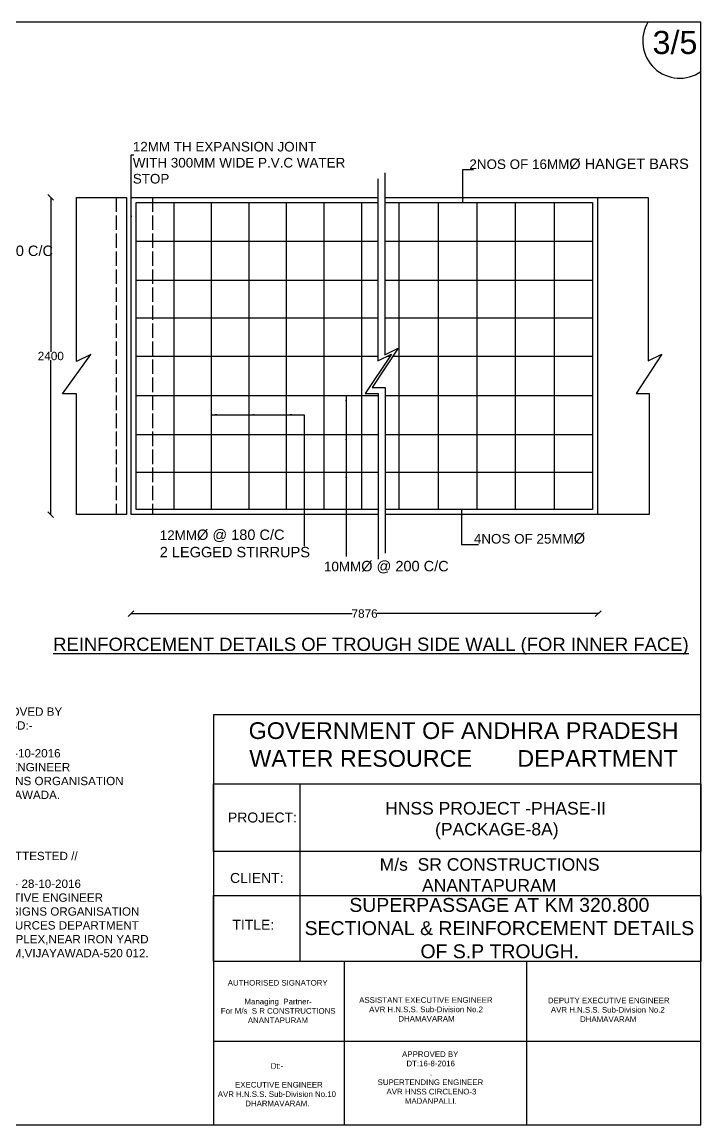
# Model space of a CAD drawing. Header units: millimetres. Extents: x 5124 to 6568637, y 2311 to 91879094.
# Drawn here: x 3828519 to 3839827, y 45935775 to 45954141 of the extents above; entities that cross this region are included whole.
import ezdxf

# ---------------------------------------------------------------- set-up
doc = ezdxf.new("R2010")
doc.units = ezdxf.units.MM
doc.header["$MEASUREMENT"] = 0
doc.linetypes.add('ACAD_ISO02W100', pattern=[15, 12, -3])
for name, color, linetype in [('DIMENSION', 7, 'Continuous'), ('DRAWING', 7, 'Continuous'), ('TEXT', 7, 'Continuous')]:
    doc.layers.add(name, color=color, linetype=linetype)
doc.styles.get("Standard").update_dxf_attribs({"font": 'arial.ttf', "height": 140})
doc.dimstyles.get("Standard").update_dxf_attribs({"dimtxt": 200, "dimasz": 110, "dimexe": 0.18, "dimexo": 0.0625, "dimgap": 0.09, "dimtad": 0, "dimtih": 1, "dimtoh": 1, "dimdec": 0, "dimzin": 0, "dimdsep": 46, "dimtxsty": 'Standard', "dimblk": 'OBLIQUE', "dimcen": 0.09, "dimse1": 1, "dimse2": 1, "dimadec": 0, "dimazin": 0, "dimtfac": 1, "dimtdec": 0, "dimtofl": 0, "dimtmove": 0, "dimatfit": 3, "dimfxl": 1, "dimtolj": 1, "dimtzin": 0, "dimarcsym": 0})

# ---------------------------------------------------------------- blocks, each defined once
blk = doc.blocks.new('_Oblique')
at = {"color": 0, "linetype": 'ByBlock', "lineweight": -2}
blk.add_line((-0.5, -0.5), (0.5, 0.5), dxfattribs=at)
blk = doc.blocks.new('*D92')
at = {"layer": 'Defpoints', "color": 0, "linetype": 'Continuous', "transparency": 16777216}
for p in [(3829427, 45951220), (3828998, 45945938), (3829427, 45945938)]:
    blk.add_point(p, dxfattribs=at)
at = {"layer": 'DIMENSION', "color": 0, "linetype": 'Continuous', "lineweight": -2, "transparency": 16777216}
for p, q in [((3828998, 45951220), (3828998, 45948651)), ((3828998, 45945938), (3828998, 45948508))]:
    blk.add_line(p, q, dxfattribs=at)
at = {"layer": 'DIMENSION', "color": 0, "linetype": 'Continuous', "lineweight": -2, "transparency": 16777216, "xscale": 95, "yscale": 95, "zscale": 95}
for p, rotation in [((3828998, 45951220), 90), ((3828998, 45945938), 270)]:
    blk.add_blockref('_Oblique', p, dxfattribs=dict(at, rotation=rotation))
at = {"layer": 'DIMENSION', "color": 0, "linetype": 'Continuous', "transparency": 16777216, "insert": (3828998, 45948579), "char_height": 140, "attachment_point": 5}
blk.add_mtext('\\A1;2400', dxfattribs=at)
blk = doc.blocks.new('*D93')
at = {"layer": 'Defpoints', "color": 0, "linetype": 'Continuous', "transparency": 16777216}
for p in [(3830335, 45945938), (3838115, 45945938), (3838115, 45944290)]:
    blk.add_point(p, dxfattribs=at)
at = {"layer": 'DIMENSION', "color": 0, "linetype": 'Continuous', "lineweight": -2, "transparency": 16777216}
for p, q in [((3830335, 45944290), (3834016, 45944290)), ((3838115, 45944290), (3834434, 45944290))]:
    blk.add_line(p, q, dxfattribs=at)
at = {"layer": 'DIMENSION', "color": 0, "linetype": 'Continuous', "lineweight": -2, "transparency": 16777216, "xscale": 95, "yscale": 95, "zscale": 95, "rotation": 180}
blk.add_blockref('_Oblique', (3830335, 45944290), dxfattribs=at)
at = {"layer": 'DIMENSION', "color": 0, "linetype": 'Continuous', "lineweight": -2, "transparency": 16777216, "xscale": 95, "yscale": 95, "zscale": 95}
blk.add_blockref('_Oblique', (3838115, 45944290), dxfattribs=at)
at = {"layer": 'DIMENSION', "color": 0, "linetype": 'Continuous', "transparency": 16777216, "insert": (3834225, 45944290), "char_height": 140, "attachment_point": 5}
blk.add_mtext('\\A1;7876', dxfattribs=at)

msp = doc.modelspace()

# ---------------------------------------------------------------- linework, layer by layer
at = {"layer": 'DRAWING', "linetype": 'Continuous'}
msp.add_lwpolyline([(3839827.2, 45954140.8), (3806984.1, 45954140.8), (3806984.1, 45935774.9), (3839827.2, 45935774.9)], close=True, dxfattribs=at)
for points in [[(3834559.8, 45951630.4), (3834559.8, 45948601), (3834785.1, 45948708.9), (3834348.9, 45948057), (3834565.9, 45948057), (3834565.9, 45945298.8)], [(3834445.7, 45951529.3), (3834445.7, 45948500), (3834671, 45948607.9), (3834234.8, 45947955.9), (3834451.8, 45947955.9), (3834451.8, 45945197.7)], [(3830257.3, 45951220.3), (3830257.3, 45945938.1), (3829423.9, 45945938.1), (3829423.9, 45947951.9), (3829192.9, 45947951.9), (3829663.6, 45948606.9), (3829426.7, 45948490), (3829426.7, 45951220.3), (3830257.3, 45951220.3)], [(3834451.8, 45945938.1), (3830335.4, 45945938.1), (3830335.4, 45951220.3), (3834445.7, 45951220.3)], [(3834559.8, 45951220.3), (3838105.6, 45951220.3), (3838105.6, 45945938.1), (3834565.9, 45945938.1)], [(3838105.6, 45951220.3), (3838949.8, 45951220.3), (3838949.8, 45948499.7), (3839176.6, 45948611.6), (3838746.8, 45947956.7), (3838963.5, 45947956.7), (3838963.5, 45945938.1), (3838162.7, 45945938.1), (3838066.6, 45945938.1)], [(3834451.8, 45946023.3), (3830420.5, 45946023.3), (3830420.5, 45951135.2), (3834445.7, 45951135.2)], [(3831045.6, 45951135.2), (3831045.6, 45946023.3)], [(3831670.6, 45951135.2), (3831670.6, 45946023.3)], [(3832295.6, 45951135.2), (3832295.6, 45946023.3)], [(3832920.6, 45951135.2), (3832920.6, 45946023.3)], [(3833545.6, 45951135.2), (3833545.6, 45946023.3)], [(3834170.7, 45951135.2), (3834170.7, 45946023.3)], [(3834559.8, 45951135.2), (3838020.5, 45951135.2), (3838020.5, 45946023.3), (3834565.9, 45946023.3)], [(3834795.7, 45951135.2), (3834795.7, 45946023.3)], [(3835452.2, 45951135.2), (3835452.2, 45946023.3)], [(3836092.1, 45951135.2), (3836092.1, 45946023.3)], [(3836730.6, 45951135.2), (3836730.6, 45946023.3)], [(3837383.9, 45951135.2), (3837383.9, 45946023.3)], [(3830420.5, 45950489.8), (3834445.7, 45950489.8)], [(3834559.8, 45950489.8), (3838020.5, 45950489.8)], [(3830420.5, 45949842.6), (3834445.7, 45949842.6)], [(3834559.8, 45949842.6), (3838020.5, 45949842.6)], [(3830420.5, 45949213.5), (3834445.7, 45949213.5)], [(3834559.8, 45949213.5), (3838020.5, 45949213.5)], [(3830420.5, 45948579.2), (3834445.7, 45948579.2)], [(3834611.1, 45948579.2), (3834651.8, 45948579.2)], [(3834698.3, 45948579.2), (3838020.5, 45948579.2)], [(3830420.5, 45947924.5), (3834451.8, 45947924.5)], [(3834565.9, 45947924.5), (3838020.5, 45947924.5)], [(3830420.5, 45947274.6), (3834451.8, 45947274.6)], [(3834565.9, 45947274.6), (3838020.5, 45947274.6)], [(3830420.5, 45946645.1), (3834451.8, 45946645.1)], [(3834565.9, 45946645.1), (3838020.5, 45946645.1)]]:
    msp.add_lwpolyline(points, dxfattribs=at)
at = {"layer": 'DRAWING', "linetype": 'ACAD_ISO02W100', "ltscale": 20}
for points in [[(3830088.6, 45951220.3), (3830088.6, 45945938.1)], [(3830689.5, 45951220.3), (3830689.5, 45945938.1)]]:
    msp.add_lwpolyline(points, dxfattribs=at)
at = {"layer": 'DRAWING'}
msp.add_arc((3839473.6, 45953823.3), 617, 149.02429, 304.97615, dxfattribs=at)
at = {"layer": 'TEXT'}
for points in [[(3839827.2, 45942605.3), (3831706.3, 45942605.3), (3831706.3, 45935774.9), (3839827.2, 45935774.9)], [(3831706.3, 45941454.6), (3839827.2, 45941454.6), (3839827.2, 45940328.7), (3831706.3, 45940328.7)], [(3831706.3, 45939593.4), (3839827.2, 45939593.4), (3839827.2, 45938494.6), (3831706.3, 45938494.6)]]:
    msp.add_lwpolyline(points, close=True, dxfattribs=at)
for points in [[(3833148.4, 45941454.6), (3833148.4, 45938494.6)], [(3833884.8, 45938494.6), (3833884.8, 45935774.9)], [(3836920.7, 45938494.6), (3836920.7, 45935774.9)], [(3831706.3, 45937171.3), (3839827.2, 45937171.3)]]:
    msp.add_lwpolyline(points, dxfattribs=at)

# ---------------------------------------------------------------- texts
at = {"layer": 'DRAWING'}
msp.add_text('3/5', height=384.43, dxfattribs=at).set_placement((3839021.7, 45953608.8))
at = {"layer": 'TEXT', "linetype": 'Continuous', "attachment_point": 1}
for s, insert, char_height, width in [('12MM TH EXPANSION JOINT WITH 300MM WIDE P.V.C WATER STOP', (3830364, 45952145.5), 160, 3671.886), ('2NOS OF 16MM{\\H1.0833x;Ø HANGET BARS }', (3835970.5, 45951867), 160, 3775.571), ('10MM{\\H1.0833x;Ø 2LEGGED @ 200 C/C}', (3825745.1, 45950418.6), 160, 3485.078), ('12MM{\\H1.0833x;Ø @ 180 C/C\\P2 LEGGED STIRRUPS}', (3830812.8, 45945690.2), 160, 2491.683), ('4NOS OF 25MM{\\H1.0833x;Ø}', (3836044.7, 45945629.6), 160, 1845.123), ('10MM{\\H1.0833x;Ø @ 200 C/C}', (3833547.8, 45945167.8), 160, 3485.078), ('\\pi906.04;{\\LREINFORCEMENT DETAILS OF TROUGH SIDE WALL (FOR INNER FACE)}', (3828131.3, 45943889.7), 220, 12363.677)]:
    msp.add_mtext(s, dxfattribs=dict(at, insert=insert, char_height=char_height, width=width))
at = {"layer": 'TEXT', "attachment_point": 1}
for s, insert, char_height, width in [('\\pi2784.3;APPROVED BY\\P\\pi3291.2;SD:-  \\P\\pi3477.4;\\P\\pi2833;DT-27-10-2016\\P\\pi2660.7;CHIEF ENGINEER                \\P\\pi1775.2; CENTRAL DESIGNS ORGANISATION\\P\\pi2835.5;VIJAYAWADA.', (3825015.6, 45942726.6), 138.563, 6954.896), ('\\pi2280.7;HNSS PROJECT -PHASE-II\\P\\pi3031.1; (PACKAGE-8A)\\P\\pi4055.2; ', (3832285.6, 45941152.9), 208.842, 8191.548), ('PROJECT:', (3831948.7, 45940977.9), 166.36, 1552.188), ('\\pi2810.6;// ATTESTED //\\P\\pi3477.4;\\P\\pi2779.2;DT/- 28-10-2016\\P\\pi2405.3;EXECUTIVE ENGINEER                \\P\\pi1806.9;CENTRAL DESIGNS ORGANISATION\\P\\pi1797.4;WATER RESOURCES DEPARTMENT\\P\\pi1647.5;SAIBALAJI COMPLEX,NEAR IRON YARD\\P\\pi1658.8;BHAVANIPURAM,VIJAYAWADA-520 012.', (3825300.5, 45940323), 138.563, 6954.896), ('\\pi851.58;M/s  SR CONSTRUCTIONS \\P\\pi1557.2;ANANTAPURAM', (3833624.2, 45940217), 208.842, 5329.404), ('CLIENT:', (3831983.9, 45939971), 166.36, 1552.188), ('\\pi948.89;SUPERPASSAGE AT KM 320.800\\P\\pi204.39;SECTIONAL & REINFORCEMENT DETAILS \\P\\pi2133.9;OF S.P TROUGH.', (3833021.3, 45939554.4), 231.558, 6866.015), ('TITLE:', (3832022.2, 45939191.3), 166.36, 902.101), ('\\pi1517.9;AUTHORISED SIGNATORY\\P\\pi2349.4;\\P\\pi1796.6;Managing  Partner-\\P\\pi1402.8;For M/s  S R CONSTRUCTIONS\\P\\pi1853;ANANTAPURAM', (3830427.5, 45938188.7), 93.615, 4698.807), ('\\pi2349.4;\\P\\P\\pi1238.4;ASSISTANT EXECUTIVE ENGINEER\\P\\pi1404.4;AVR H.N.S.S. Sub-Division No.2\\P\\pi1890.7;DHAMAVARAM', (3832896.1, 45938214.4), 93.615, 4698.807), ('\\pi2331.2; \\P\\pi2349.4;\\P\\pi1318.3; DEPUTY EXECUTIVE ENGINEER\\P\\pi1404.4;AVR H.N.S.S. Sub-Division No.2\\P\\pi1890.7;DHAMAVARAM', (3835923.7, 45938207.1), 93.615, 4698.807), ('\\pi1881.1;APPROVED BY\\P\\pi1954;DT:16-8-2016 \\P\\pi2342.9;.  \\P\\pi1473.9;SUPERTENDING ENGINEER                \\P\\pi1585.7; AVR HNSS CIRCLENO-3\\P\\pi1927.5;MADANPALLI.', (3832968.1, 45937000.9), 93.615, 4698.807), ('\\pi2251.2;Dt:- \\P\\pi2349.4;\\P\\pi1583.6;  EXECUTIVE ENGINEER\\P\\pi1367.7;AVR H.N.S.S. Sub-Division No.10\\P\\pi1826.1;DHARMAVARAM.', (3830410.9, 45936803.5), 93.615, 4698.807)]:
    msp.add_mtext(s, dxfattribs=dict(at, insert=insert, char_height=char_height, width=width))
at = {"layer": 'TEXT', "color": 7, "insert": (3835873.3, 45942107.7), "char_height": 277.869, "width": 7924.494, "attachment_point": 5}
msp.add_mtext('GOVERNMENT OF ANDHRA PRADESH\\PWATER RESOURCE       DEPARTMENT', dxfattribs=at)

# ---------------------------------------------------------------- dimensions: what is measured, and where the dimension line sits
at = {"layer": 'DIMENSION', "linetype": 'Continuous'}
dim = msp.add_linear_dim(base=(3828998, 45945938.1), p1=(3829426.7, 45951220.3), p2=(3829426.7, 45945938.1), angle=90, text='2400', dimstyle='Standard', override={"dimasz": 95, "dimarcsym": 1}, dxfattribs=at)
dim.commit()
dim.dimension.update_dxf_attribs({"geometry": '*D92', "text_midpoint": (3828998, 45948579.2)})
dim = msp.add_linear_dim(base=(3838114.7, 45944290.2), p1=(3830335.4, 45945938.1), p2=(3838114.7, 45945938.1), text='7876', dimstyle='Standard', override={"dimasz": 95, "dimarcsym": 1}, dxfattribs=at)
dim.commit()
dim.dimension.update_dxf_attribs({"geometry": '*D93', "text_midpoint": (3834225, 45944290.2)})

# ---------------------------------------------------------------- leaders
at = {"layer": 'DRAWING', "linetype": 'Continuous'}
for points in [[(3830335.4, 45950820.3), (3830335.4, 45951932.5), (3830382.3, 45951932.5)], [(3835862.5, 45951135.2), (3835862.5, 45951687.8), (3836040.6, 45951687.8)], [(3833919.3, 45947924.5), (3833919.3, 45947274.6)], [(3831670.6, 45947600.6), (3832295.6, 45947600.6)], [(3832295.6, 45947600.6), (3832920.6, 45947600.6)], [(3832920.6, 45947600.6), (3833219.3, 45947600.6), (3833219.3, 45945413.2)], [(3833919.3, 45947274.6), (3833919.3, 45946645.1)], [(3833919.3, 45946645.1), (3833919.3, 45945242.2)], [(3835840.4, 45946023.3), (3835840.4, 45945441.6), (3836123.3, 45945441.6)]]:
    msp.add_leader(points, dimstyle='Standard', override={"dimasz": 95, "dimgap": 0.09, "dimtad": 0, "dimarcsym": 1}, dxfattribs=at)

doc.saveas('drawing.dxf')
